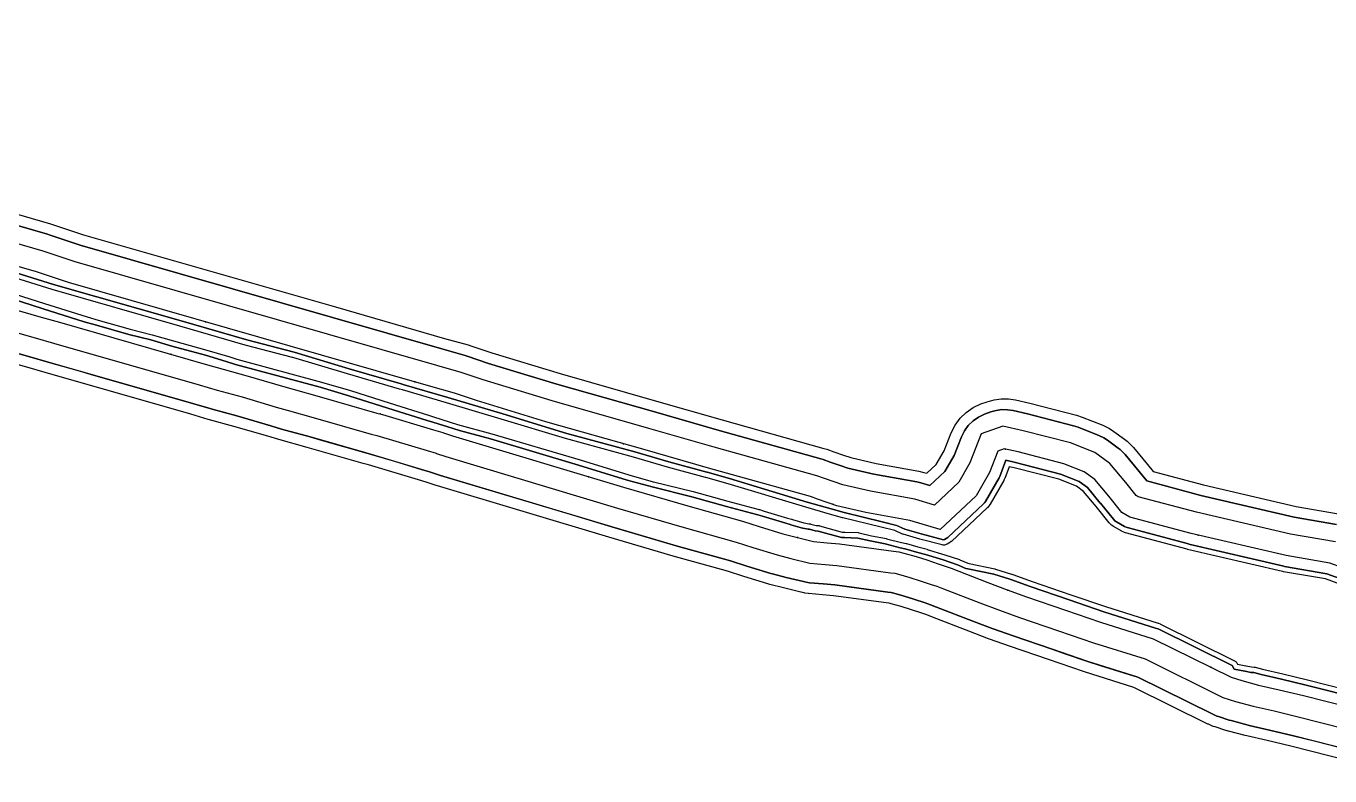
# Model space of a CAD drawing. Header units: inches. Extents: x 87989 to 118156, y 435697 to 451526.
# Drawn here: x 96828 to 97427, y 447820 to 448165 of the extents above; entities that cross this region are included whole.
import ezdxf

# ---------------------------------------------------------------- set-up
doc = ezdxf.new("R2010")
doc.units = ezdxf.units.IN
doc.header["$MEASUREMENT"] = 0
for name, color, linetype, true_color in [('As_waterkering_BWK', 7, 'Continuous', 0x7b8981), ('Beschermingszone_BWK', 7, 'Continuous', 0xcf890d), ('Grens_bebouwingsvrije_zone_BWK', 7, 'Continuous', 0x6789ae), ('Kernzone_BWK', 7, 'Continuous', 0xcb89af), ('Referentiepunten_BWK', 7, 'Continuous', 0x178980)]:
    doc.layers.add(name, color=color, linetype=linetype, true_color=true_color)

msp = doc.modelspace()

# ---------------------------------------------------------------- linework, layer by layer
at = {"layer": 'As_waterkering_BWK'}
for points in [[(97191.2015, 447947.5125), (97187.9649, 447948.6383), (97141.1335, 447961.7352), (97110.971, 447970.3342), (97066.5209, 447983.0342), (97034.6385, 447992.6915), (97024.5843, 447996.1311), (97013.7364, 447999.1738), (96963.4655, 448013.5936), (96847.3131, 448046.9312), (96832.6287, 448051.826), (96754.0473, 448074.5802), (96686.5785, 448094.0271), (96600.1918, 448118.3689), (96575.5855, 448126.0418), (96543.0417, 448135.1699), (96520.589, 448140.515), (96510.2333, 448144.2981), (96501.9101, 448145.9579), (96500.3752, 448146.3645), (96496.3102, 448147.1544), (96492.4774, 448147.6158), (96455.1112, 448155.5662), (96449.5268, 448164.7158)], [(96803.9272, 448039.8469), (96834.6766, 448031.1033), (96843.0993, 448028.7007), (96910.0779, 448009.4877), (96918.2204, 448007.084), (96929.7354, 448003.998), (96945.5146, 447999.34), (96950.3818, 447997.9143), (96963.3793, 447994.2895), (96988.9196, 447986.9835), (96991.5029, 447986.3029), (97014.9156, 447979.3196), (97019.1508, 447978.0348), (97019.4285, 447977.9404), (97023.5963, 447976.5544), (97102.1957, 447952.9488), (97131.6252, 447944.3399), (97156.7459, 447937.3047), (97164.4806, 447934.8406), (97175.3582, 447931.5416), (97181.5098, 447929.9495), (97189.3223, 447928.0034), (97195.6303, 447927.4299)], [(97438.5258, 447913.7132), (97426.4872, 447918.0789), (97406.5111, 447921.5185), (97362.8548, 447931.7049), (97334.6766, 447939.2456), (97330.9724, 447941.3623), (97325.0193, 447948.7706), (97318.648, 447956.432), (97313.7745, 447960.0154), (97304.3818, 447963.7196), (97283.3474, 447969.1436), (97276.9973, 447970.5988), (97274.0869, 447969.5404), (97270.2505, 447959.7508), (97264.0327, 447948.9029), (97247.6285, 447933.557), (97233.6056, 447937.6581), (97213.4972, 447941.3623), (97200.1357, 447944.405), (97191.2015, 447947.5125)], [(97195.6303, 447927.4299), (97201.2941, 447926.915), (97226.1586, 447923.5893), (97228.5598, 447923.2317), (97230.9046, 447922.6985), (97236.5984, 447921.1073), (97241.4737, 447919.5098), (97246.6148, 447917.817), (97249.3742, 447916.8991), (97252.6219, 447915.6885), (97269.4146, 447909.2053), (97278.3026, 447905.7867), (97287.2857, 447902.6094), (97305.1384, 447896.4888), (97321.1302, 447891.0274), (97345.4278, 447883.3545), (97381.1749, 447865.6673), (97386.0303, 447864.116), (97393.7724, 447862.0813), (97403.19, 447859.9185), (97414.4014, 447857.2425), (97468.2207, 447843.5854)]]:
    msp.add_lwpolyline(points, dxfattribs=at)
at = {"layer": 'Beschermingszone_BWK'}
for points in [[(96760.4309, 448096.6766), (96839.0259, 448073.9185), (96839.902, 448073.6457), (96854.1254, 448068.9046), (96969.8089, 448035.7016), (97020.013, 448021.3007), (97030.7958, 448018.2765), (97032.0292, 448017.8929), (97041.697, 448014.5855), (97073.0144, 448005.0993), (97117.2831, 447992.4511), (97147.3837, 447983.8696), (97194.1594, 447970.7884), (97195.5208, 447970.3617), (97198.7574, 447969.236), (97203.2246, 447967.6822), (97206.4866, 447966.5475), (97218.136, 447963.8947), (97237.7723, 447960.2775), (97240.0616, 447959.7334), (97241.4949, 447959.3142), (97245.7966, 447963.3384), (97249.4539, 447969.7193), (97252.6726, 447977.9325), (97254.3972, 447981.4281), (97256.6874, 447984.5822), (97259.4773, 447987.3044), (97262.6867, 447989.5163), (97266.2236, 447991.1545), (97269.1372, 447992.214), (97272.3095, 447993.116), (97275.5781, 447993.5549), (97278.8758, 447993.5219), (97282.135, 447993.0176), (97288.7877, 447991.4887), (97310.1247, 447985.9911), (97312.8197, 447985.1159), (97322.2125, 447981.4117), (97325.2745, 447979.934), (97327.3994, 447978.5455), (97332.2729, 447974.9621), (97333.4321, 447974.051), (97336.2995, 447971.1772), (97342.8257, 447963.3272), (97345.3396, 447960.2014), (97368.4423, 447954.019), (97411.0796, 447944.0703), (97430.4356, 447940.7374)], [(97429.5773, 447935.8116), (97410.0865, 447939.1677), (97367.2276, 447949.1681), (97342.4668, 447955.7943), (97338.9547, 447960.1627), (97332.4622, 447967.9717), (97330.2182, 447970.2208), (97329.3109, 447970.9338), (97324.4374, 447974.5172), (97322.7745, 447975.6039), (97320.3781, 447976.7603), (97310.9854, 447980.4645), (97308.8763, 447981.1494), (97287.605, 447986.6311), (97281.0181, 447988.1439), (97278.4675, 447988.5386), (97275.8866, 447988.5645), (97273.3286, 447988.2209), (97270.846, 447987.515), (97267.933, 447986.4558), (97265.165, 447985.1737), (97262.6533, 447983.4427), (97260.4699, 447981.3123), (97258.6776, 447978.8438), (97257.3279, 447976.1082), (97253.9749, 447967.5522), (97249.7609, 447960.2002), (97242.8283, 447953.7148), (97238.6581, 447954.9344), (97236.8665, 447955.3602), (97217.1276, 447958.9963), (97205.106, 447961.7339), (97201.582, 447962.9597), (97197.1148, 447964.5135), (97193.8782, 447965.6392), (97192.8128, 447965.9732), (97146.0249, 447979.0578), (97115.9109, 447987.643), (97071.6028, 448000.3025), (97040.1625, 448009.8259), (97030.4107, 448013.1621), (97029.4455, 448013.4623), (97018.6485, 448016.4905), (96968.4299, 448030.8955), (96852.6445, 448064.1278), (96838.3208, 448068.9023), (96837.6352, 448069.1158), (96759.0432, 448091.873)], [(97435.6504, 447906.7773), (97424.5566, 447910.8008), (97405.2383, 447914.127), (97405.166, 447914.1406), (97404.8789, 447914.1992), (97404.8066, 447914.2148), (97361.1309, 447924.4063), (97360.9355, 447924.4551), (97332.7383, 447932), (97332.6328, 447932.0313), (97332.2148, 447932.1621), (97331.9141, 447932.2793), (97331.1445, 447932.6367), (97330.9551, 447932.7344), (97327.2422, 447934.8555), (97327.0508, 447934.9766), (97326.3262, 447935.4824), (97326.1523, 447935.6172), (97325.9805, 447935.7734), (97325.3301, 447936.4316), (97325.1602, 447936.623), (97319.2129, 447944.0234), (97313.4668, 447950.9316), (97310.1172, 447953.3965), (97302.0605, 447956.5723), (97281.6055, 447961.8477), (97281.541, 447961.8633), (97279.332, 447962.3691), (97277.2344, 447957.0137), (97277.1602, 447956.8457), (97276.8438, 447956.1836), (97276.7578, 447956.0215), (97270.5352, 447945.166), (97270.416, 447944.9766), (97269.9121, 447944.2559), (97269.6777, 447943.9688), (97269.2637, 447943.5313), (97269.1563, 447943.4258), (97252.752, 447928.0801), (97252.5879, 447927.9395), (97251.9102, 447927.4063), (97251.5488, 447927.1699), (97250.7891, 447926.7617), (97250.3926, 447926.5918), (97249.959, 447926.4473), (97249.6094, 447926.3594), (97249.252, 447926.3223), (97248.8906, 447926.3359), (97248.5371, 447926.4023), (97238.2676, 447929.0996), (97238.2031, 447929.1172), (97230.6152, 447931.3301), (97230.3008, 447931.4453), (97226.7871, 447933.0059), (97220.4004, 447934.5332), (97202.8516, 447938.8594), (97202.7676, 447938.8828), (97196.7754, 447940.5859), (97185.8125, 447943.7402), (97150.1465, 447954.541), (97139.9102, 447957.4043), (97139.8145, 447957.4316), (97122.2832, 447962.1816), (97106.7324, 447966.7637), (97075.5039, 447975.252), (97075.4336, 447975.2734), (97045.9551, 447984.2363), (97020.8242, 447991.7344), (97000.6504, 447997.5996), (96999.3027, 447997.9902), (96975.4121, 448004.9355), (96950.2813, 448012.4629), (96950.1973, 448012.4863), (96928.4648, 448018.1641), (96928.3984, 448018.1836), (96898.334, 448026.9395), (96839.6973, 448043.6719), (96802.8652, 448055.1562)], [(96803.5371, 448057.5645), (96840.4121, 448046.0664), (96899.0273, 448029.3418), (96929.0977, 448020.582), (96950.9141, 448014.8828), (96976.1191, 448007.332), (97000, 448000.3906), (97001.3477, 448000), (97021.5313, 447994.1328), (97046.6758, 447986.6309), (97076.1602, 447977.6641), (97107.4121, 447969.1699), (97122.9629, 447964.5879), (97140.4824, 447959.8418), (97140.5898, 447959.8105), (97150.8457, 447956.9414), (97186.5195, 447946.1367), (97197.4629, 447942.9883), (97203.4512, 447941.2871), (97220.9902, 447936.9629), (97227.5918, 447935.3848), (97231.3164, 447933.7305), (97238.9023, 447931.5176), (97249.1719, 447928.8203), (97249.6055, 447928.9648), (97250.3652, 447929.373), (97251.0449, 447929.9063), (97267.4492, 447945.252), (97267.8633, 447945.6895), (97268.3672, 447946.4102), (97274.5879, 447957.2637), (97274.9063, 447957.9258), (97277.791, 447965.2871), (97282.1641, 447964.2852), (97302.834, 447958.9551), (97311.3359, 447955.6016), (97315.1934, 447952.7656), (97321.1211, 447945.6387), (97321.1738, 447945.5742), (97327.1094, 447938.1895), (97327.7578, 447937.5313), (97328.4824, 447937.0273), (97332.1953, 447934.9043), (97332.9668, 447934.5469), (97333.3848, 447934.416), (97361.5625, 447926.875), (97361.7188, 447926.8359), (97405.375, 447916.6484), (97405.6621, 447916.5918), (97425.2012, 447913.2266), (97436.6094, 447909.0898)], [(96798.698, 448021.5807), (96829.4723, 448012.83), (96837.8739, 448010.4334), (96852.2049, 448006.3225), (96857.2742, 448004.8683), (96904.77, 447991.244), (96912.841, 447988.8614), (96913.302, 447988.7316), (96924.587, 447985.7072), (96940.1544, 447981.1118), (96945.1593, 447979.6466), (96958.2117, 447976.0056), (96963.3301, 447974.5419), (96983.8866, 447968.6634), (96986.3661, 447968.0079), (96997.0311, 447964.8268), (97009.4288, 447961.129), (97013.0342, 447960.0408), (97013.4895, 447959.8949), (97017.6007, 447958.5252), (97018.1312, 447958.3573), (97079.112, 447940.0433), (97096.796, 447934.7324), (97119.1705, 447928.1876), (97126.3961, 447926.074), (97151.2974, 447919.0996), (97158.8397, 447916.6978), (97169.8438, 447913.3594), (97170.5977, 447913.1477), (97176.8333, 447911.5343), (97184.7297, 447909.5668), (97186.023, 447909.2921), (97187.602, 447909.0814), (97191.7189, 447908.7071), (97193.9101, 447908.5079), (97199.1741, 447908.0293), (97205.7772, 447907.1461), (97223.5032, 447904.7753), (97225.0485, 447904.5451), (97226.2376, 447904.2747), (97231.081, 447902.9212), (97235.5444, 447901.4587), (97240.654, 447899.7762), (97243.0547, 447898.9776), (97245.885, 447897.9226), (97262.5827, 447891.4761), (97271.4818, 447888.0532), (97271.8856, 447887.9033), (97281.037, 447884.6666), (97298.9872, 447878.5121), (97304.9057, 447876.4908), (97314.9897, 447873.047), (97315.4087, 447872.9093), (97321.0475, 447871.1286), (97338.3121, 447865.6767), (97372.7489, 447848.6378), (97374.6765, 447847.8131), (97375.3924, 447847.5686), (97380.2478, 447846.0173), (97381.2009, 447845.74), (97388.943, 447843.7053), (97389.5197, 447843.5634), (97398.8478, 447841.4212), (97409.8619, 447838.7922), (97419.896, 447836.246), (97463.4765, 447825.1871)], [(97462.2263, 447820.3459), (97408.6689, 447833.9365), (97397.698, 447836.5551), (97388.3629, 447838.6993), (97387.7103, 447838.8598), (97379.93, 447840.9042), (97379.8041, 447840.9391), (97378.851, 447841.2164), (97378.7261, 447841.2545), (97373.8236, 447842.8214), (97373.0135, 447843.098), (97372.7098, 447843.2162), (97370.7822, 447844.0409), (97370.5315, 447844.1564), (97336.4395, 447861.0247), (97313.8754, 447868.1503), (97313.4012, 447868.3061), (97297.3684, 447873.7814), (97279.3926, 447879.9448), (97270.1798, 447883.2034), (97269.7143, 447883.3762), (97260.7848, 447886.8106), (97244.1159, 447893.246), (97241.3918, 447894.2614), (97239.083, 447895.0294), (97233.9841, 447896.7084), (97229.6295, 447898.1353), (97225.0092, 447899.4264), (97224.1244, 447899.6276), (97222.8069, 447899.8239), (97198.6163, 447903.0594), (97193.4574, 447903.5284), (97187.1493, 447904.1019), (97186.9407, 447904.1253), (97185.3617, 447904.336), (97185.1548, 447904.3681), (97184.9842, 447904.4012), (97183.6909, 447904.6759), (97183.5208, 447904.7151), (97175.6026, 447906.6882), (97169.2956, 447908.3205), (97168.4422, 447908.5602), (97157.3553, 447911.9233), (97149.8623, 447914.3092), (97125.02, 447921.2672), (97095.3751, 447929.9386), (97016.6578, 447953.5795), (97016.0562, 447953.7699), (97011.933, 447955.1432), (97011.5486, 447955.2664), (97007.9888, 447956.3408), (96985.0116, 447963.1943), (96982.5603, 447963.8428), (96956.8508, 447971.1944), (96943.7852, 447974.8393), (96938.7442, 447976.3148), (96923.2336, 447980.8934), (96911.9773, 447983.9104), (96911.4557, 447984.0573), (96903.3802, 447986.441), (96836.4988, 448005.6262), (96828.1028, 448008.0213), (96797.3219, 448016.7738)]]:
    msp.add_lwpolyline(points, dxfattribs=at)
for points in [[(97468.5859, 447848.6504, 0), (97415.5977, 447862.0977, 0), (97404.3301, 447864.7871, 0), (97394.9668, 447866.9375, 0), (97391.6094, 447867.8203, 0), (97390.2578, 447867.8984, 0), (97387.6152, 447868.4668, 0), (97387.4551, 447868.4941, 0), (97382.6152, 447869.332, 0), (97381.6172, 447871.0273, 0), (97347.6445, 447887.8359, 0), (97346.9336, 447888.123, 0), (97322.6914, 447895.7773, 0), (97306.7578, 447901.2188, 0), (97288.9297, 447907.332, 0), (97280.0332, 447910.4785, 0), (97279.5508, 447910.6641, 0), (97272.207, 447912.9883, 0), (97260.2891, 447915.3965, 0), (97259.416, 447915.6465, 0), (97255.5977, 447917.3105, 0), (97248.9902, 447919.5332, 0), (97240.9004, 447922.0039, 0), (97236.709, 447923.1523, 0), (97231.4434, 447924.625, 0), (97231.3477, 447924.6484, 0), (97229.1953, 447925.1387, 0), (97222.375, 447926.8828, 0), (97215.459, 447928.2402, 0), (97209.7793, 447929.5996, 0), (97203.6523, 447929.7988, 0), (97202.1836, 447929.8457, 0), (97191.5078, 447932.8262, 0), (97190.1582, 447932.9473, 0), (97187.5645, 447933.5938, 0), (97186.9941, 447933.6133, 0), (97184.5566, 447934.125, 0), (97184.2852, 447934.1836, 0), (97179.0391, 447935.7324, 0), (97178.707, 447935.8398, 0), (97176.7109, 447936.3555, 0), (97165.9648, 447939.6152, 0), (97163.7734, 447940.3145, 0), (97163.2559, 447940.4336, 0), (97149.4492, 447944.0957, 0), (97133.4609, 447948.543, 0), (97115.2422, 447953.0352, 0), (97103.8809, 447956.2324, 0), (97081.4941, 447963.0898, 0), (97041.0156, 447975.0977, 0), (97026.7969, 447978.9688, 0), (97023.8652, 447979.8906, 0), (97014.5742, 447982.8145, 0), (97011.9297, 447983.6465, 0), (96993.9531, 447989.3027, 0), (96975.9961, 447994.9297, 0), (96962.8438, 447998.8203, 0), (96923.8906, 448009.3223, 0), (96919.6055, 448010.7266, 0), (96910.1602, 448013.5391, 0), (96894.748, 448017.7559, 0), (96885.0508, 448020.5527, 0), (96874.9355, 448023.0586, 0), (96860.1738, 448027.2949, 0), (96854.4434, 448028.8984, 0), (96835.6563, 448034.8926, 0), (96805.6934, 448044.4512, 0)], [(96806.3125, 448046.875, 0), (96836.2148, 448037.3281, 0), (96855.8125, 448031.1113, 0), (96860.8555, 448029.6992, 0), (96875.5371, 448025.4863, 0), (96875.625, 448025.4629, 0), (96885.6523, 448022.9805, 0), (96885.7441, 448022.9551, 0), (96895.4258, 448020.1621, 0), (96910.8477, 448015.9434, 0), (96920.3203, 448013.1211, 0), (96920.3848, 448013.1016, 0), (96924.6055, 448011.7188, 0), (96963.5234, 448001.2246, 0), (96976.7246, 447997.3203, 0), (96994.5586, 447991.7324, 0), (97013.0801, 447985.8672, 0), (97014.9375, 447985.2793, 0), (97025.957, 447981.7891, 0), (97041.6992, 447977.502, 0), (97082.2148, 447965.4824, 0), (97104.584, 447958.6309, 0), (97115.8418, 447955.4648, 0), (97115.9199, 447955.4434, 0), (97134.0605, 447950.9688, 0), (97134.1309, 447950.9512, 0), (97150.1055, 447946.5078, 0), (97163.8184, 447942.8691, 0), (97163.8965, 447942.8496, 0), (97164.3359, 447942.75, 0), (97164.5313, 447942.6953, 0), (97166.707, 447942.002, 0), (97177.3867, 447938.7637, 0), (97179.332, 447938.2598, 0), (97179.4766, 447938.2188, 0), (97179.748, 447938.1309, 0), (97179.8105, 447938.1113, 0), (97184.8965, 447936.6094, 0), (97185.0723, 447936.5723, 0), (97187.293, 447936.1035, 0), (97187.6445, 447936.0938, 0), (97187.998, 447936.0566, 0), (97188.168, 447936.0195, 0), (97190.5762, 447935.4199, 0), (97191.7344, 447935.3145, 0), (97191.9414, 447935.2871, 0), (97192.1797, 447935.2344, 0), (97202.5664, 447932.334, 0), (97203.7344, 447932.2969, 0), (97209.8594, 447932.0977, 0), (97210.2129, 447932.0605, 0), (97210.3613, 447932.0313, 0), (97215.9922, 447930.6836, 0), (97222.8574, 447929.3359, 0), (97222.9941, 447929.3047, 0), (97229.748, 447927.5762, 0), (97229.8145, 447927.5605, 0), (97231.9316, 447927.0801, 0), (97232.0859, 447927.041, 0), (97237.375, 447925.5625, 0), (97241.5605, 447924.4141, 0), (97241.6309, 447924.3945, 0), (97249.7188, 447921.9238, 0), (97249.7871, 447921.9023, 0), (97256.3945, 447919.6797, 0), (97256.5957, 447919.6016, 0), (97260.2617, 447918.0039, 0), (97260.8809, 447917.8281, 0), (97272.7031, 447915.4395, 0), (97272.9609, 447915.3711, 0), (97280.3047, 447913.0469, 0), (97280.4492, 447912.9961, 0), (97280.8672, 447912.8359, 0), (97280.9316, 447912.8125, 0), (97289.752, 447909.6914, 0), (97307.5664, 447903.584, 0), (97323.4727, 447898.1523, 0), (97347.6855, 447890.5059, 0), (97347.8672, 447890.4414, 0), (97348.5781, 447890.1543, 0), (97348.7539, 447890.0762, 0), (97382.7266, 447873.2676, 0), (97383.0371, 447873.084, 0), (97383.3203, 447872.8574, 0), (97383.5664, 447872.5918, 0), (97383.7715, 447872.2949, 0), (97384.1816, 447871.5977, 0), (97387.8809, 447870.959, 0), (97388.043, 447870.9316, 0), (97388.1426, 447870.9102, 0), (97390.5957, 447870.3828, 0), (97391.7539, 447870.3145, 0), (97392.043, 447870.2813, 0), (97392.2441, 447870.2383, 0), (97395.5273, 447869.375, 0), (97395.6035, 447869.3555, 0), (97404.9004, 447867.2207, 0), (97416.1953, 447864.5254, 0), (97469.2012, 447851.0742, 0)]]:
    msp.add_polyline3d(points, dxfattribs=at)
at = {"layer": 'Grens_bebouwingsvrije_zone_BWK'}
for points in [[(97429.0604, 447927.783), (97408.4974, 447931.3236), (97365.2841, 447941.4067), (97338.5132, 447948.5708), (97337.58, 447949.104), (97332.7618, 447955.1), (97325.5558, 447963.7651), (97318.6517, 447968.8415), (97307.4763, 447973.2487), (97285.7131, 447978.8606), (97276.3539, 447981.0054), (97266.4245, 447977.3947), (97261.2085, 447964.0849), (97256.104, 447955.1792), (97244.9617, 447944.7558), (97235.9209, 447947.3998), (97215.5141, 447951.159), (97202.897, 447954.0322), (97194.4867, 447956.9575), (97190.957, 447958.1852), (97143.851, 447971.3589), (97113.7154, 447979.9502), (97069.3441, 447992.6277), (97037.7074, 448002.2106), (97027.5554, 448005.6837), (97016.4654, 448008.7943), (96966.2235, 448023.2058), (96850.275, 448056.4849), (96835.6017, 448061.3759), (96756.8228, 448084.1873)], [(96801.175, 448030.2331), (96831.9375, 448021.4858), (96840.3491, 448019.0863), (96907.2835, 447999.886), (96915.5101, 447997.4575), (96927.0251, 447994.3715), (96942.6933, 447989.7462), (96947.6329, 447988.2993), (96960.6609, 447984.666), (96986.2703, 447977.3403), (96988.7992, 447976.674), (97012.0349, 447969.7434), (97016.0895, 447968.5135), (97016.2417, 447968.4617), (97020.5797, 447967.0191), (97099.3537, 447943.3611), (97128.8729, 447934.7259), (97153.8789, 447927.7229), (97161.5116, 447925.2913), (97172.6532, 447921.9122), (97179.0484, 447920.2571), (97187.6512, 447918.1141), (97194.725, 447917.471), (97200.178, 447916.9753), (97224.7592, 447913.6875), (97226.7118, 447913.3967), (97228.4486, 447913.0017), (97233.6943, 447911.5357), (97238.353, 447910.0092), (97243.4729, 447908.3234), (97246.0486, 447907.4666), (97249.0746, 447906.3387), (97265.8188, 447899.8742), (97274.8397, 447896.4044), (97283.9968, 447893.1656), (97301.9009, 447887.0273), (97318.0082, 447881.5266), (97341.6828, 447874.0504), (97377.4147, 447856.3707), (97383.2358, 447854.5108), (97391.3818, 447852.37), (97400.91, 447850.1818), (97412.0106, 447847.5322), (97465.7257, 447833.9016)]]:
    msp.add_lwpolyline(points, dxfattribs=at)
at = {"layer": 'Kernzone_BWK'}
for points in [[(96759.0432, 448091.873), (96837.6352, 448069.1158), (96838.3208, 448068.9023), (96852.6445, 448064.1278), (96968.4299, 448030.8955), (97018.6485, 448016.4905), (97029.4455, 448013.4623), (97030.4107, 448013.1621), (97040.1625, 448009.8259), (97071.6028, 448000.3025), (97115.9109, 447987.643), (97146.0249, 447979.0578), (97192.8128, 447965.9732), (97193.8782, 447965.6392), (97197.1148, 447964.5135), (97201.582, 447962.9597), (97205.106, 447961.7339), (97217.1276, 447958.9963), (97236.8665, 447955.3602), (97238.6581, 447954.9344), (97242.8283, 447953.7148), (97249.7609, 447960.2002), (97253.9749, 447967.5522), (97257.3279, 447976.1082), (97258.6776, 447978.8438), (97260.4699, 447981.3123), (97262.6533, 447983.4427), (97265.165, 447985.1737), (97267.933, 447986.4558), (97270.846, 447987.515), (97273.3286, 447988.2209), (97275.8866, 447988.5645), (97278.4675, 447988.5386), (97281.0181, 447988.1439), (97287.605, 447986.6311), (97308.8763, 447981.1494), (97310.9854, 447980.4645), (97320.3781, 447976.7603), (97322.7745, 447975.6039), (97324.4374, 447974.5172), (97329.3109, 447970.9338), (97330.2182, 447970.2208), (97332.4622, 447967.9717), (97338.9547, 447960.1627), (97342.4668, 447955.7943), (97367.2276, 447949.1681), (97410.0865, 447939.1677), (97429.5773, 447935.8116)], [(97436.6093, 447909.0896), (97425.2006, 447913.2268), (97405.6627, 447916.591), (97405.375, 447916.6493), (97361.7187, 447926.8357), (97361.5623, 447926.8749), (97333.3841, 447934.4155), (97332.9665, 447934.5471), (97332.1959, 447934.9044), (97328.4821, 447937.0266), (97327.7585, 447937.532), (97327.1086, 447938.1893), (97321.1747, 447945.5734), (97321.1215, 447945.6384), (97315.1941, 447952.7655), (97311.3359, 447955.6024), (97302.8345, 447958.955), (97282.1645, 447964.285), (97277.7904, 447965.2874), (97274.9057, 447957.9265), (97274.5884, 447957.2644), (97268.3668, 447946.4097), (97267.863, 447945.689), (97267.4485, 447945.2515), (97251.0443, 447929.9057), (97250.3658, 447929.3728), (97249.6057, 447928.9646), (97249.1722, 447928.8208), (97238.9031, 447931.5177), (97231.316, 447933.73), (97227.591, 447935.384), (97220.991, 447936.962), (97203.451, 447941.287), (97197.462, 447942.989), (97186.52, 447946.137), (97150.8462, 447956.9422), (97140.59, 447959.8105), (97140.4831, 447959.841), (97122.963, 447964.588), (97107.413, 447969.17), (97076.16, 447977.665), (97046.676, 447986.63), (97021.531, 447994.133), (97001.347, 448000), (97000, 448000.391), (96976.119, 448007.333), (96950.914, 448014.882), (96929.097, 448020.583), (96899.027, 448029.341), (96840.412, 448046.067), (96803.538, 448057.564)], [(96805.6931, 448044.4521), (96835.6569, 448034.8919), (96854.4427, 448028.8982), (96860.173, 448027.294), (96874.936, 448023.059), (96885.051, 448020.553), (96894.749, 448017.755), (96910.16, 448013.54), (96919.606, 448010.726), (96923.8903, 448009.3222), (96962.8444, 447998.8196), (96975.997, 447994.9294), (96993.9535, 447989.303), (97011.9298, 447983.6467), (97014.574, 447982.8146), (97023.8645, 447979.8913), (97026.7973, 447978.9685), (97041.015, 447975.097), (97081.494, 447963.089), (97103.88, 447956.233), (97115.243, 447953.036), (97133.461, 447948.542), (97149.45, 447944.095), (97163.256, 447940.433), (97163.7732, 447940.3136), (97165.9652, 447939.6153), (97176.7108, 447936.3563), (97178.7062, 447935.8398), (97179.039, 447935.732), (97184.2848, 447934.1828), (97184.5565, 447934.1256), (97186.9935, 447933.6125), (97187.5641, 447933.5941), (97190.1579, 447932.948), (97191.5071, 447932.8254), (97202.1838, 447929.8458), (97203.6525, 447929.7981), (97209.7789, 447929.5989), (97215.4598, 447928.2404), (97222.3757, 447926.8819), (97229.1944, 447925.1385), (97231.3481, 447924.6487), (97231.4429, 447924.6247), (97236.7083, 447923.1532), (97240.9005, 447922.0037), (97248.9896, 447919.5338), (97255.5967, 447917.3108), (97259.416, 447915.646), (97260.2897, 447915.3966), (97272.2072, 447912.9884), (97279.5508, 447910.6637), (97280.034, 447910.4778), (97288.9301, 447907.3312), (97306.7571, 447901.2195), (97322.6912, 447895.7779), (97346.9335, 447888.1224), (97347.6452, 447887.8359), (97381.6174, 447871.0269), (97382.6146, 447869.3318), (97387.4555, 447868.4951), (97387.6162, 447868.4673), (97390.2575, 447867.8976), (97391.6092, 447867.8196), (97394.9677, 447866.937), (97404.33, 447864.7868), (97415.5967, 447862.0973), (97468.5865, 447848.651)], [(97463.4765, 447825.1871), (97409.8619, 447838.7922), (97398.8478, 447841.4212), (97389.5197, 447843.5634), (97388.943, 447843.7053), (97381.2009, 447845.74), (97380.2478, 447846.0173), (97375.3924, 447847.5686), (97374.6765, 447847.8131), (97372.7489, 447848.6378), (97338.3121, 447865.6767), (97315.4087, 447872.9093), (97314.9897, 447873.047), (97298.9872, 447878.5121), (97281.037, 447884.6666), (97271.8856, 447887.9033), (97271.4818, 447888.0532), (97262.5827, 447891.4761), (97245.885, 447897.9226), (97243.0547, 447898.9776), (97240.654, 447899.7762), (97235.5444, 447901.4587), (97231.081, 447902.9212), (97226.2376, 447904.2747), (97225.0485, 447904.5451), (97223.5032, 447904.7753), (97199.1741, 447908.0293), (97193.9101, 447908.5079), (97187.602, 447909.0814), (97186.023, 447909.2921), (97184.7297, 447909.5668), (97176.8333, 447911.5343), (97170.5977, 447913.1477), (97169.8438, 447913.3594), (97158.8397, 447916.6978), (97151.2974, 447919.0996), (97126.3961, 447926.074), (97096.796, 447934.7324), (97018.1312, 447958.3573), (97017.6007, 447958.5252), (97013.4895, 447959.8949), (97013.0342, 447960.0408), (97009.4288, 447961.129), (96986.3661, 447968.0079), (96983.8866, 447968.6634), (96958.2117, 447976.0056), (96945.1593, 447979.6466), (96940.1544, 447981.1118), (96924.587, 447985.7072), (96913.302, 447988.7316), (96912.841, 447988.8614), (96904.77, 447991.244), (96837.8739, 448010.4334), (96829.4723, 448012.83), (96798.698, 448021.5807)]]:
    msp.add_lwpolyline(points, dxfattribs=at)
at = {"layer": 'Referentiepunten_BWK'}
for p in [(96910.1797, 448028.8875), (96894.2138, 448014.0384), (97006.3009, 448001.3066), (96990.3726, 447986.6007), (97102.154, 447972.8533), (97277.5947, 447970.4619), (97086.1251, 447957.7753), (97198.201, 447945.0779), (97182.1224, 447929.7969), (97366.0934, 447930.9492), (97278.5742, 447905.6906), (97371.8754, 447870.2686)]:
    msp.add_point(p, dxfattribs=at)

doc.saveas('drawing.dxf')
